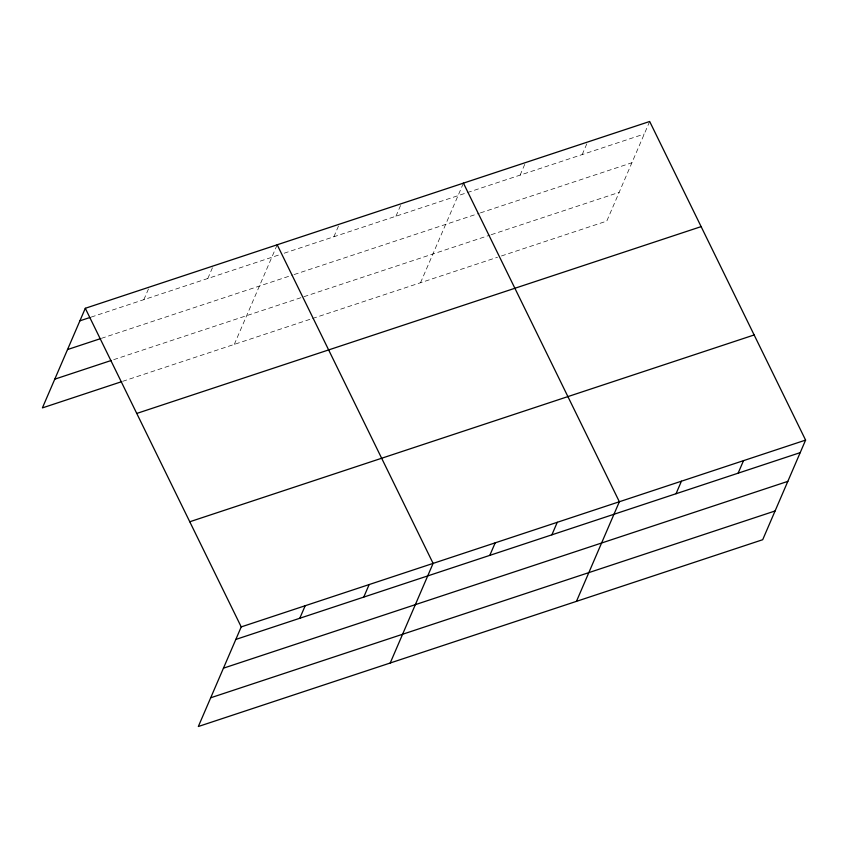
<?xml version="1.0" encoding="UTF-8"?>
<svg xmlns="http://www.w3.org/2000/svg" width="848" height="848" viewBox="0 0 848 848"><rect width="100%" height="100%" fill="white"/><g stroke="black" fill="none" stroke-linecap="round" stroke-linejoin="round"><path stroke-width="0.64" stroke-dasharray="4.24 3.18" d="M143.863 299.651L149.259 287.122M207.824 278.483L213.219 265.954M234.292 344.383L277.19 244.786M333.868 236.762L339.264 224.232M395.952 216.208L401.348 203.679M420.534 282.734L463.432 183.136M520.121 175.112L525.516 162.583M582.194 154.569L587.59 142.04M649.674 121.487L606.776 221.095L498.762 256.849M91.192 317.088L279.236 254.845M284.207 253.202L644.279 134.016M101.389 338.352L292.942 274.943M294.182 274.54L479.184 213.304M480.424 212.89L631.908 162.752M113.717 359.658L490.027 235.097M491.268 234.684L619.157 192.358M122.663 381.335L311.269 318.901M312.509 318.488L497.511 257.251"/><path stroke-width="1.27" d="M805.6 440.101L241.224 626.905L198.326 726.513L762.702 539.71L805.6 440.101L649.674 121.487L85.298 308.29L42.4 407.899L121.412 381.748M299.789 618.266L305.185 605.737M363.75 597.098L369.145 584.569M390.218 662.998L433.105 563.39L277.19 244.786M489.794 555.376L495.19 542.847M551.878 534.823L557.274 522.294M576.46 601.349L619.358 501.751L463.432 183.136M676.036 493.727L681.432 481.198M738.12 473.184L743.516 460.655M79.903 320.82L89.93 317.502M67.522 349.556L100.138 338.765M54.77 379.162L111.215 360.485M136.751 413.442L701.126 226.628M189.761 521.764L754.148 334.96M235.829 639.434L800.205 452.631M223.448 668.171L787.834 481.367M210.696 697.777L775.083 510.973M85.298 308.29L241.224 626.905"/></g></svg>
